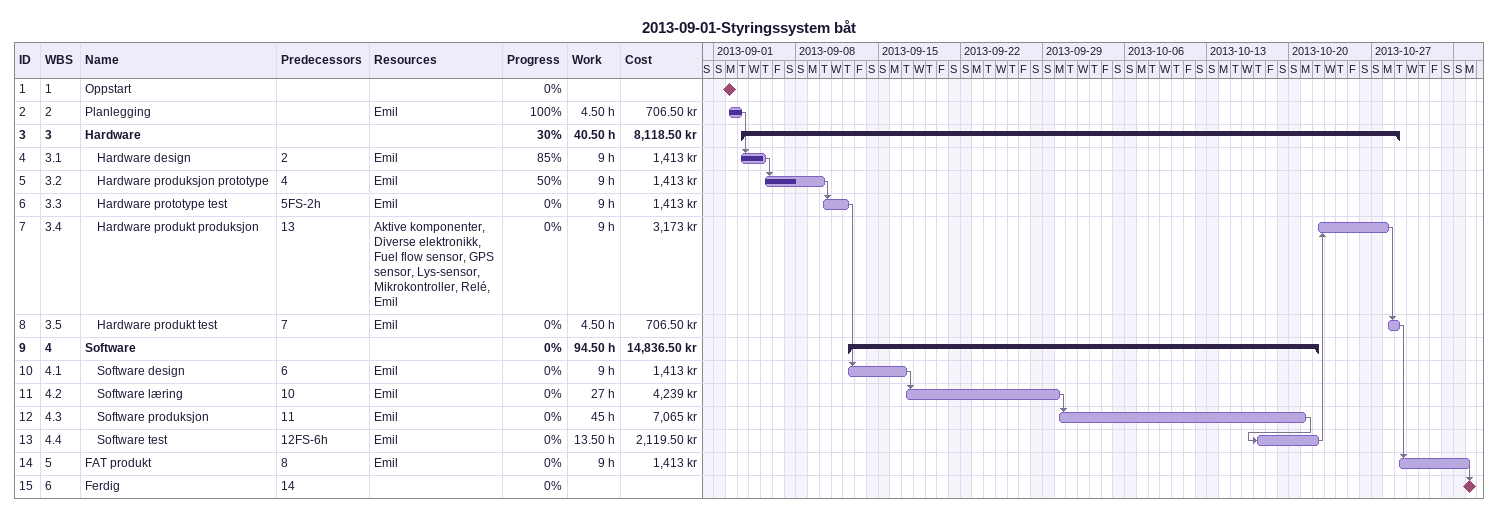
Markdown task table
2013-09-01-Styringssystem båt

| ID | WBS | Task | Start | Finish | Predecessors | Resources | % complete | Work (h) | Cost (kr) |
|---|---|---|---|---|---|---|---|---|---|
| 1 | 1 | Oppstart (milestone) | 2013-09-02 | 2013-09-02 |  |  | 0 |  |  |
| 2 | 2 | Planlegging | 2013-09-02 | 2013-09-03 |  | Emil | 100 | 4.50 | 706.50 |
| 3 | 3 | **Hardware** | 2013-09-03 | 2013-10-29 |  |  | 30 | 40.50 | 8118.50 |
| 4 | 3.1 | Hardware design | 2013-09-03 | 2013-09-05 | 2 | Emil | 85 | 9 | 1413 |
| 5 | 3.2 | Hardware produksjon prototype | 2013-09-05 | 2013-09-10 | 4 | Emil | 50 | 9 | 1413 |
| 6 | 3.3 | Hardware prototype test | 2013-09-10 | 2013-09-12 | 5FS-2h | Emil | 0 | 9 | 1413 |
| 7 | 3.4 | Hardware produkt produksjon | 2013-10-22 | 2013-10-28 | 13 | Aktive komponenter, Diverse elektronikk, Fuel flow sensor, GPS sensor, Lys-sensor, Mikrokontroller, Relé, Emil | 0 | 9 | 3173 |
| 8 | 3.5 | Hardware produkt test | 2013-10-28 | 2013-10-29 | 7 | Emil | 0 | 4.50 | 706.50 |
| 9 | 4 | **Software** | 2013-09-12 | 2013-10-22 |  |  | 0 | 94.50 | 14836.50 |
| 10 | 4.1 | Software design | 2013-09-12 | 2013-09-17 | 6 | Emil | 0 | 9 | 1413 |
| 11 | 4.2 | Software læring | 2013-09-17 | 2013-09-30 | 10 | Emil | 0 | 27 | 4239 |
| 12 | 4.3 | Software produksjon | 2013-09-30 | 2013-10-21 | 11 | Emil | 0 | 45 | 7065 |
| 13 | 4.4 | Software test | 2013-10-17 | 2013-10-22 | 12FS-6h | Emil | 0 | 13.50 | 2119.50 |
| 14 | 5 | FAT produkt | 2013-10-29 | 2013-11-04 | 8 | Emil | 0 | 9 | 1413 |
| 15 | 6 | Ferdig (milestone) | 2013-11-04 | 2013-11-04 | 14 |  | 0 |  |  |
